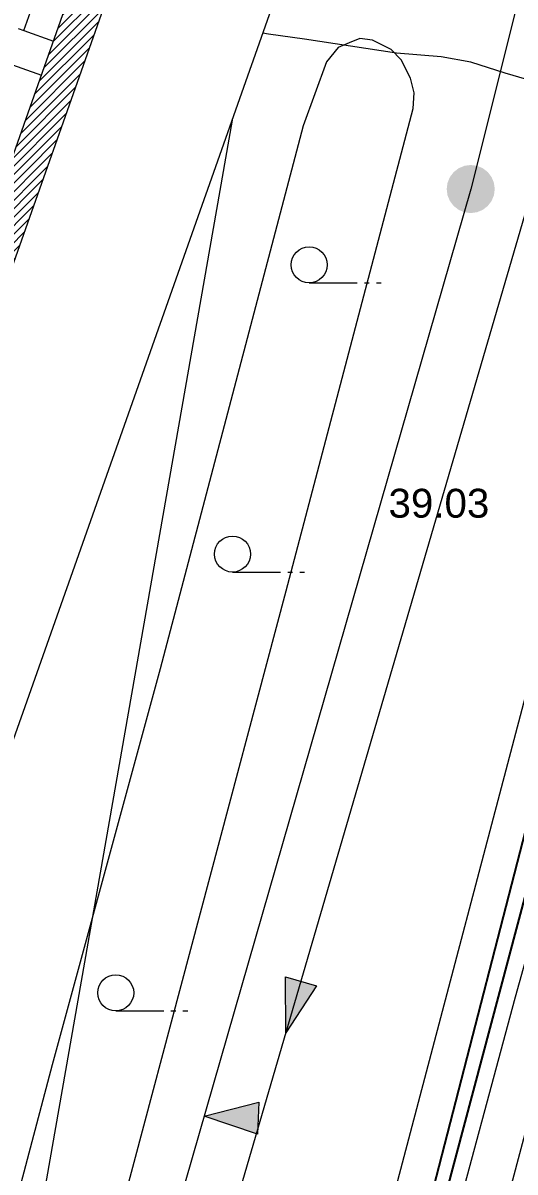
# Model space of a CAD drawing. Header units: centimetres. Extents: x -38353 to 28366, y -42745 to 17597.
# Drawn here: x -19708 to -17660, y -26186 to -21408 of the extents above; entities that cross this region are included whole.
import ezdxf

# ---------------------------------------------------------------- set-up
doc = ezdxf.new("R2010")
doc.units = ezdxf.units.CM
doc.header["$LTSCALE"] = 500
for name, color, linetype, lineweight in [('2013_halihazir_BÖLGEPARKI_HİLAL_dwg-1', 9, 'Continuous', 9), ('A-DETL-MEDM', 33, 'Continuous', 9), ('A-DETL-THIN', 151, 'Continuous', 9), ('A-DETL-WIDE', 214, 'Continuous', 25), ('A-FLOR-PATT-1', 8, 'Continuous', 9), ('A-GENM', 13, 'Continuous', 9), ('Ada_Siniri-1', 254, 'Continuous', 25), ('BÖLGEPARKI SONN ALTLIK_dwg-1', 221, 'Continuous', 9), ('Gaz_PE_110_mm-1', 221, 'Continuous', 9), ('ISKABIS_ATIKSU_S_AKISYONU-1', 250, 'Continuous', 9), ('ISKABIS_ATIKSU_SEBEKE', 10, 'Continuous', 9), ('ISKABIS_ICMESUYU_AKISYONU', 250, 'Continuous', 9), ('ISKABIS_Kanal-1', 4, 'Continuous', 9), ('ISKABIS_YSUYU_ANATOPLAYICI-1', 114, 'Continuous', 9), ('ISKABIS_YSUYU_BACA-1', 114, 'Continuous', 9), ('S-COLS', 52, 'Continuous', 9), ('S_Tek_Agac-1', 9, 'Continuous', 9), ('Sev_Sevalti-1', 9, 'Continuous', 9), ('Sinir_Ist_Duvari-1', 9, 'Continuous', 9), ('Sinir_Mulkiyet-1', 9, 'Continuous', 9), ('Y_Kot_Noktasi-1', 5, 'Continuous', 9), ('Yol_Sose-1', 9, 'Continuous', 9)]:
    doc.layers.add(name, color=color, linetype=linetype, lineweight=lineweight)
doc.styles.add('Arial_2', font='arial.ttf', dxfattribs={"height": 120})

# ---------------------------------------------------------------- blocks, each defined once
blk = doc.blocks.new('2013_halihazir_BÖLGEPARKI_HİLAL_dwg_11424_3-2117006-VAZİYET PLANI')
at = {"layer": 'S_Tek_Agac-1'}
for p, q in [((0, -75), (200, -75)), ((230, -75), (250, -75)), ((280, -75), (300, -75))]:
    blk.add_line(p, q, dxfattribs=at)
blk.add_circle((0, 0), 75, dxfattribs=at)
blk = doc.blocks.new('2013_halihazir_BÖLGEPARKI_HİLAL_dwg-2116511-VAZİYET PLANI')
at = {"layer": 'Ada_Siniri-1', "flags": 128}
blk.add_lwpolyline([(-15334.2, -21469.7), (-15641.3, -21778.2), (-17021.2, -24311.4), (-19205, -32518.9)], dxfattribs=at)
at = {"layer": 'Sev_Sevalti-1', "flags": 128}
blk.add_lwpolyline([(-15923.3, -21296.7), (-16088, -21985.8), (-16423.7, -23185.6), (-16602.6, -24004.2), (-16848.6, -24764.9), (-17179.5, -25892.1), (-17480.9, -27028.1), (-17848.3, -28292), (-18166.2, -29461.2), (-18430.6, -30534.5), (-18650.9, -31390.8), (-18982, -32522), (-19333.1, -33850.7)], dxfattribs=at)
at = {"layer": 'Sinir_Ist_Duvari-1', "flags": 128}
blk.add_lwpolyline([(-19505.2, -33850.7), (-19334.4, -33197.4), (-19161.4, -32519.5), (-18787.4, -31266.1), (-18469.1, -30005.7), (-18148.7, -28762.4), (-17807.1, -27461.1), (-17578, -26663.9), (-17288.6, -25587.5), (-17074.7, -24822.4), (-16931.7, -24297.1), (-16764.5, -23659.4), (-16515, -22698.8), (-16029, -20829.4), (-15607.6, -19292.5), (-15243.9, -17947.6), (-14913, -16700.7), (-14568.5, -15432), (-14189.2, -14000.5), (-13846.5, -12662.9), (-13348.5, -10606.5), (-13060, -9384.3), (-12709.8, -7938.4)], dxfattribs=at)
at = {"layer": 'Sinir_Mulkiyet-1', "flags": 128}
blk.add_lwpolyline([(-17030.9, -24347.6), (-19205, -32518.9)], close=True, dxfattribs=at)
at = {"layer": 'Yol_Sose-1', "flags": 128}
for points in [[(-13061.1, -7349.3), (-13236.5, -8170.5), (-13745.1, -10452.9), (-14259, -12605.1), (-14726.9, -14390.4), (-15333.6, -16650.4), (-15890.1, -18703.7), (-16427.3, -20680.8), (-16386.1, -21219.3), (-16750.8, -22419.7), (-17203.2, -24167.7), (-17786.5, -26379), (-18359.7, -28559.3), (-18942.7, -30718.5), (-19427.4, -32515.9), (-19753.2, -33737.3), (-19781.5, -33850.7)], [(-20855.1, -33850.7), (-20588.5, -32850.8), (-20499.9, -32501.3), (-19983.4, -30431.2), (-19587.5, -28964.7), (-18955.2, -26577.8), (-18242.7, -23899.5), (-17713.9, -21894.4), (-17710.6, -21828.2), (-17725.7, -21767.9), (-17765.1, -21691.4), (-17806.7, -21648.5), (-17883.5, -21609.9), (-17936.6, -21603.1), (-17981.3, -21621.3), (-18026.1, -21640.8), (-18074.6, -21700.5), (-18172.2, -21965.5), (-18767.4, -24224.3), (-19216.6, -25871.5), (-19882.7, -28384.8), (-20451.6, -30387.4), (-20983.6, -32494.8)]]:
    blk.add_lwpolyline(points, dxfattribs=at)
for p in [(-18147.2, -22543.8), (-18466.4, -23746.7), (-18952.3, -25571.7)]:
    blk.add_blockref('2013_halihazir_BÖLGEPARKI_HİLAL_dwg_11424_3-2117006-VAZİYET PLANI', p)
at = {"layer": 'Y_Kot_Noktasi-1', "insert": (-17607.3, -23475.4), "char_height": 120, "width": 500.72, "attachment_point": 2, "line_spacing_factor": 0.938532, "style": 'Arial_2'}
blk.add_mtext('39.03', dxfattribs=at)
blk = doc.blocks.new('BÖLGEPARKI SONN ALTLIK_dwg-3078738-VAZİYET PLANI')
at = {"layer": 'ISKABIS_ATIKSU_S_AKISYONU-1'}
blk.add_hatch(color=256, dxfattribs=at).paths.add_polyline_path([(-38.5014, 288.8918), (-38.7224, 288.9682), (-38.6439, 289.0772)], flags=0)
at = {"layer": 'ISKABIS_ICMESUYU_AKISYONU'}
blk.add_hatch(color=256, dxfattribs=at).paths.add_polyline_path([(-38.1433, 288.6401), (-38.2885, 288.4568), (-38.2681, 288.6898)], flags=0)
at = {"layer": 'ISKABIS_YSUYU_BACA-1'}
blk.add_hatch(color=256, dxfattribs=at).paths.add_polyline_path([(-41.4597, 290.7535), (-41.4543, 290.7791), (-41.4557, 290.8051), (-41.4637, 290.8299), (-41.478, 290.8518), (-41.4974, 290.8693), (-41.5207, 290.8811), (-41.5462, 290.8865), (-41.5723, 290.8851), (-41.5971, 290.8771), (-41.619, 290.8628), (-41.6364, 290.8434), (-41.6483, 290.8202), (-41.6537, 290.7946), (-41.6523, 290.7685), (-41.6442, 290.7437), (-41.63, 290.7218), (-41.6106, 290.7044), (-41.5873, 290.6925), (-41.5618, 290.6871), (-41.5357, 290.6885), (-41.5109, 290.6966), (-41.489, 290.7108), (-41.4715, 290.7302)], flags=0)
at = {"layer": 'Gaz_PE_110_mm-1', "flags": 128}
blk.add_lwpolyline([(-39.9742, 295.4959), (-40.2814, 294.743), (-40.3978, 294.4544), (-40.7304, 293.8266), (-41.1471, 293.0494), (-41.6833, 291.9952), (-41.8205, 291.6462), (-41.8567, 291.4326), (-41.9066, 291.2293), (-41.9028, 291.1888), (-41.9062, 291.1587), (-41.9598, 291.0828), (-42.0511, 290.9634), (-42.113, 290.8546), (-42.1896, 290.6832), (-42.3721, 290.3425), (-42.4413, 290.2077), (-42.4537, 290.1872)], dxfattribs=at)
at = {"layer": 'ISKABIS_ATIKSU_S_AKISYONU-1'}
for p, q in [((-38.7224, 288.9682), (-38.6439, 289.0772)), ((-38.6439, 289.0772), (-38.5014, 288.8918)), ((-38.5014, 288.8918), (-38.7224, 288.9682))]:
    blk.add_line(p, q, dxfattribs=at)
at = {"layer": 'ISKABIS_ATIKSU_SEBEKE', "flags": 128}
blk.add_lwpolyline([(-50.7518, 297.434), (-46.7855, 294.5238), (-41.7925, 291.2621), (-36.806, 287.6707), (-31.5833, 284.1211)], dxfattribs=at)
at = {"layer": 'ISKABIS_ICMESUYU_AKISYONU'}
for p, q in [((-38.2885, 288.4568), (-38.2681, 288.6898)), ((-38.2681, 288.6898), (-38.1433, 288.6401)), ((-38.1433, 288.6401), (-38.2885, 288.4568))]:
    blk.add_line(p, q, dxfattribs=at)
at = {"layer": 'ISKABIS_Kanal-1'}
blk.add_line((-42.1544, 289.9455), (-35.4415, 286.16), dxfattribs=at)
at = {"layer": 'ISKABIS_YSUYU_ANATOPLAYICI-1', "flags": 128}
blk.add_lwpolyline([(-50.8474, 297.1903), (-46.8672, 294.3084), (-41.554, 290.7868), (-36.6065, 287.2566), (-31.6419, 283.9554)], dxfattribs=at)

msp = doc.modelspace()

# ---------------------------------------------------------------- hatches: boundary and pattern name
at = {"layer": 'A-FLOR-PATT-1'}
h = msp.add_hatch(dxfattribs=at)
h.set_pattern_fill('FP_10', color=256, angle=70.5377, style=0, pattern_type=2)
h.set_pattern_definition([(44.99972, (-25016.31, -24126.335), (-17.677584, 17.677755), [])])
h.paths.add_polyline_path([(-20415.9, -24295.2), (-18238.5, -18133.6), (-18380, -18083.6), (-20382.4, -23750.2), (-20359.1, -23758.4), (-20369.1, -23786.7), (-20392.5, -23778.7), (-20557.3, -24245.2), (-20530.3, -24254.7)], flags=0)
h.paths.add_polyline_path([(-18235.2, -18124.1), (-17118.9, -14965.2), (-17278, -14965.2), (-18376.6, -18074.2), (-18239, -18122.8)], flags=0)

# ---------------------------------------------------------------- linework, layer by layer
at = {"layer": 'A-DETL-MEDM'}
for p, q in [((-20382.4, -23750.3), (-18380, -18083.6)), ((-18238.5, -18133.6), (-20415.9, -24295.2))]:
    msp.add_line(p, q, dxfattribs=at)
at = {"layer": 'A-DETL-THIN'}
msp.add_line((-20194.8, -25652.1), (-12083.9, -2699.5), dxfattribs=at)
at = {"layer": 'A-DETL-WIDE'}
msp.add_line((-15266.2, -15620.6), (-19919.6, -33720.1), dxfattribs=at)
at = {"layer": 'A-GENM'}
for p, q in [((-19704.6, -21439), (-19609.2, -21169.1)), ((-19727.2, -21431), (-19704.6, -21439))]:
    msp.add_line(p, q, dxfattribs=at)
at = {"layer": 'S-COLS'}
for p, q in [((-19704.6, -21439), (-19581.1, -21482.6)), ((-19814.9, -21559.1), (-19631.1, -21624))]:
    msp.add_line(p, q, dxfattribs=at)

# ---------------------------------------------------------------- block references
at = {"layer": '2013_halihazir_BÖLGEPARKI_HİLAL_dwg-1'}
msp.add_blockref('2013_halihazir_BÖLGEPARKI_HİLAL_dwg-2116511-VAZİYET PLANI', (-369.7, 130.6), dxfattribs=at)
at = {"layer": 'BÖLGEPARKI SONN ALTLIK_dwg-1', "xscale": 999.9999999976723, "yscale": 999.9999999976723, "zscale": 999.9999999976723, "rotation": 289.4622785660024}
msp.add_blockref('BÖLGEPARKI SONN ALTLIK_dwg-3078738-VAZİYET PLANI', (-278171, -158164), dxfattribs=at)

doc.saveas('drawing.dxf')
